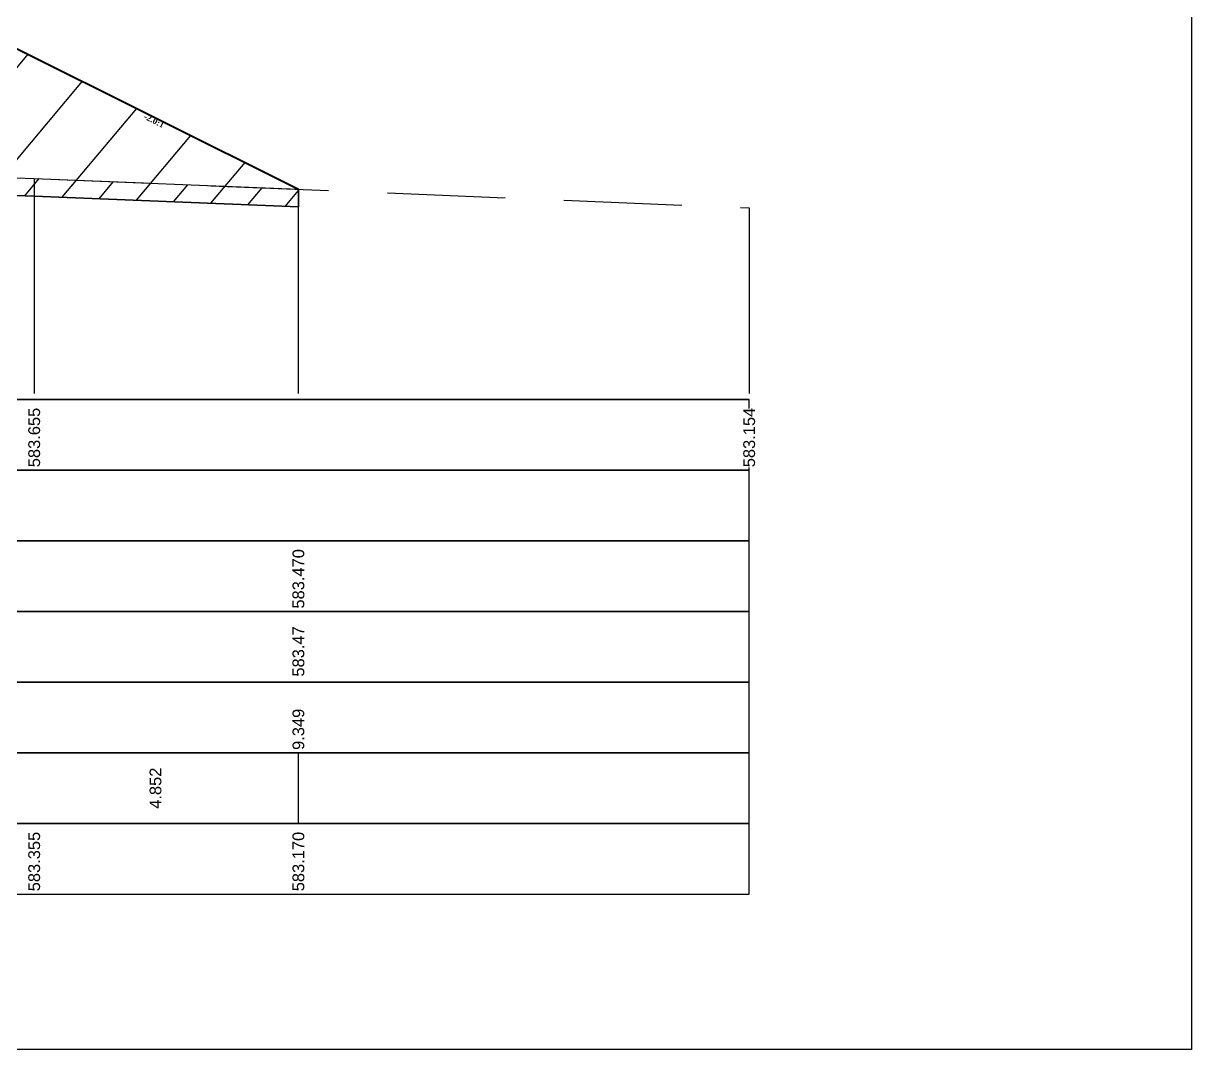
# Model space of a CAD drawing. Header units: millimetres. Extents: x 2762 to 3076, y 916 to 3305.
# Drawn here: x 2979.38 to 2999.21, y 2559.65 to 2577.07 of the extents above; entities that cross this region are included whole.
import ezdxf

# ---------------------------------------------------------------- set-up
doc = ezdxf.new("R2010")
doc.units = ezdxf.units.MM
doc.header["$LTSCALE"] = 2
doc.linetypes.add('CACHE', pattern=[9.525, 6.35, -3.175])
doc.linetypes.add('DASHED', pattern=[0.75, 0.5, -0.25])
doc.layers.add('C-ROAD-CORR', color=5, linetype='Continuous')
doc.layers.add('C-ROAD-SCTN', color=7, linetype='Continuous')
doc.styles.add('C3D_Etiquette', font='romans.shx')
doc.styles.add('C3D_Profil_Travers', font='romans.shx')

msp = doc.modelspace()

# ---------------------------------------------------------------- hatches: boundary and pattern name
at = {"linetype": 'Continuous', "lineweight": -3}
h = msp.add_hatch(dxfattribs=at)
h.set_pattern_fill('_U', color=3, angle=50, style=0, pattern_type=0)
h.set_pattern_definition([(50, (2963.1159, 2574.1722), (-0.766044, 0.642788), [])])
h.paths.add_polyline_path([(2963.116, 2574.172), (2963.371, 2574.427), (2964.871, 2574.487), (2968.808, 2576.455), (2976.805, 2576.775), (2979.201, 2576.679), (2984.053, 2574.254), (2984.053, 2573.954), (2979.568, 2574.138), (2975.267, 2574.274)])
h.paths.add_polyline_path([(2961.566, 2574.159), (2961.566, 2574.459), (2961.571, 2574.439), (2961.871, 2574.427), (2962.134, 2574.164)])
h = msp.add_hatch(dxfattribs=at)
h.set_pattern_fill('_U', color=150, scale=0.5, angle=50, style=0, pattern_type=0)
h.set_pattern_definition([(50, (2963.1159, 2574.17215), (-0.383022, 0.321394), [])])
h.paths.add_polyline_path([(2963.116, 2574.172), (2963.371, 2574.427), (2964.871, 2574.487), (2975.267, 2574.574), (2979.568, 2574.438), (2984.053, 2574.254), (2984.053, 2573.954), (2979.568, 2574.138), (2975.267, 2574.274)])
h.paths.add_polyline_path([(2961.566, 2574.459), (2964.871, 2574.487), (2963.371, 2574.427), (2963.116, 2574.172), (2962.134, 2574.164), (2961.871, 2574.427), (2961.571, 2574.439)])
h.paths.add_polyline_path([(2961.566, 2574.159), (2961.566, 2574.459), (2961.571, 2574.439), (2961.871, 2574.427), (2962.134, 2574.164)])

# ---------------------------------------------------------------- linework, layer by layer
at = {"color": 253, "linetype": 'Continuous', "lineweight": -3}
for p, q in [((2979.201, 2576.679), (2984.053, 2574.254)), ((2975.267, 2574.574), (2979.568, 2574.438)), ((2979.568, 2574.438), (2984.053, 2574.254)), ((2979.568, 2574.138), (2975.267, 2574.274)), ((2979.568, 2574.138), (2975.267, 2574.274)), ((2984.053, 2574.254), (2984.053, 2573.954)), ((2984.053, 2574.254), (2984.053, 2573.954)), ((2984.053, 2573.954), (2979.568, 2574.138)), ((2984.053, 2573.954), (2979.568, 2574.138))]:
    msp.add_line(p, q, dxfattribs=at)
at = {"color": 105, "linetype": 'DASHED', "lineweight": -3, "ltscale": 2}
for p, q in [((2975.267, 2574.574), (2979.568, 2574.438)), ((2979.568, 2574.438), (2991.705, 2573.938))]:
    msp.add_line(p, q, dxfattribs=at)
at = {"color": 98, "linetype": 'CACHE', "lineweight": -3}
for p, q in [((2979.568, 2574.438), (2979.568, 2570.784)), ((2991.705, 2573.938), (2991.705, 2570.784))]:
    msp.add_line(p, q, dxfattribs=at)
at = {"color": 6, "linetype": 'Continuous', "lineweight": -3}
for p, q in [((2977.158, 2574.215), (2979.568, 2574.138)), ((2979.568, 2574.138), (2984.053, 2573.954))]:
    msp.add_line(p, q, dxfattribs=at)
at = {"color": 8, "linetype": 'CACHE', "lineweight": -3}
msp.add_line((2984.053, 2570.784), (2984.053, 2574.254), dxfattribs=at)
at = {"color": 7, "linetype": 'Continuous', "lineweight": -3}
for p, q in [((2957.704, 2570.684), (2991.706, 2570.684)), ((2984.053, 2563.484), (2984.053, 2564.684))]:
    msp.add_line(p, q, dxfattribs=at)
for points in [[(2957.704, 2569.484), (2991.706, 2569.484), (2991.706, 2570.684), (2957.704, 2570.684)], [(2957.704, 2568.284), (2991.706, 2568.284), (2991.706, 2569.484), (2957.704, 2569.484)], [(2957.704, 2567.084), (2991.706, 2567.084), (2991.706, 2568.284), (2957.704, 2568.284)], [(2957.704, 2565.884), (2991.706, 2565.884), (2991.706, 2567.084), (2957.704, 2567.084)], [(2957.704, 2564.684), (2991.706, 2564.684), (2991.706, 2565.884), (2957.704, 2565.884)], [(2957.704, 2563.484), (2991.706, 2563.484), (2991.706, 2564.684), (2957.704, 2564.684)], [(2957.704, 2562.284), (2991.706, 2562.284), (2991.706, 2563.484), (2957.704, 2563.484)]]:
    msp.add_3dface(points, dxfattribs=at)
at = {"layer": 'C-ROAD-CORR', "color": 1, "linetype": 'Continuous', "lineweight": 40}
msp.add_line((2979.201, 2576.679), (2984.053, 2574.254), dxfattribs=at)
at = {"layer": 'C-ROAD-SCTN', "color": 154, "linetype": 'Continuous', "lineweight": -3}
msp.add_line((2979.201, 2576.679), (2984.053, 2574.254), dxfattribs=at)
at = {"layer": 'C-ROAD-SCTN', "color": 1, "linetype": 'Continuous', "lineweight": -3}
msp.add_line((2979.201, 2576.679), (2984.053, 2574.254), dxfattribs=at)

# ---------------------------------------------------------------- texts
at = {"color": 7, "linetype": 'Continuous', "lineweight": -3, "insert": (2981.626, 2575.463), "char_height": 0.1, "width": 0.34598, "attachment_point": 2, "rotation": 333.4349, "style": 'C3D_Etiquette'}
msp.add_mtext('{\\fTimes New Roman|b1|i0|c0|p18;-2.0:1}', dxfattribs=at)
at = {"color": 7, "linetype": 'Continuous', "lineweight": -3, "char_height": 0.2, "rotation": 90, "style": 'C3D_Profil_Travers'}
for s, insert, attachment_point in [('{\\fArial|b0|i0|c0|p34;583.47}', (2984.053, 2565.979), 4), ('{\\fArial|b0|i0|c0|p34;4.852}', (2981.627, 2564.084), 5)]:
    msp.add_mtext(s, dxfattribs=dict(at, insert=insert, attachment_point=attachment_point))

# ---------------------------------------------------------------- next in the draw order: texts
at = {"color": 7, "linetype": 'Continuous', "lineweight": -3, "char_height": 0.2, "attachment_point": 4, "rotation": 90, "style": 'C3D_Profil_Travers', "bg_fill": 3, "box_fill_scale": 1.000375, "bg_fill_color": 256, "bg_fill_true_color": 13158600, "bg_fill_transparency": 0}
for s, insert, width in [('{\\fArial|b0|i0|c0|p34;583.655}', (2979.568, 2569.534), 0.99705), ('{\\fArial|b0|i0|c0|p34;583.154}', (2991.705, 2569.534), 0.99471), ('{\\fArial|b0|i0|c0|p34;583.470}', (2984.053, 2567.134), 0.99484), ('{\\fArial|b0|i0|c0|p34;\\C256;9.349}', (2984.053, 2564.734), 0.68206), ('{\\fArial|b0|i0|c0|p34;583.355}', (2979.568, 2562.334), 0.99705), ('{\\fArial|b0|i0|c0|p34;583.170}', (2984.053, 2562.334), 0.99484)]:
    msp.add_mtext(s, dxfattribs=dict(at, insert=insert, width=width))

# ---------------------------------------------------------------- next in the draw order: linework, layer by layer
msp.add_lwpolyline([(2950.215, 2589.145), (2999.215, 2589.145), (2999.215, 2559.645), (2950.215, 2559.645)], close=True)

doc.saveas('drawing.dxf')
